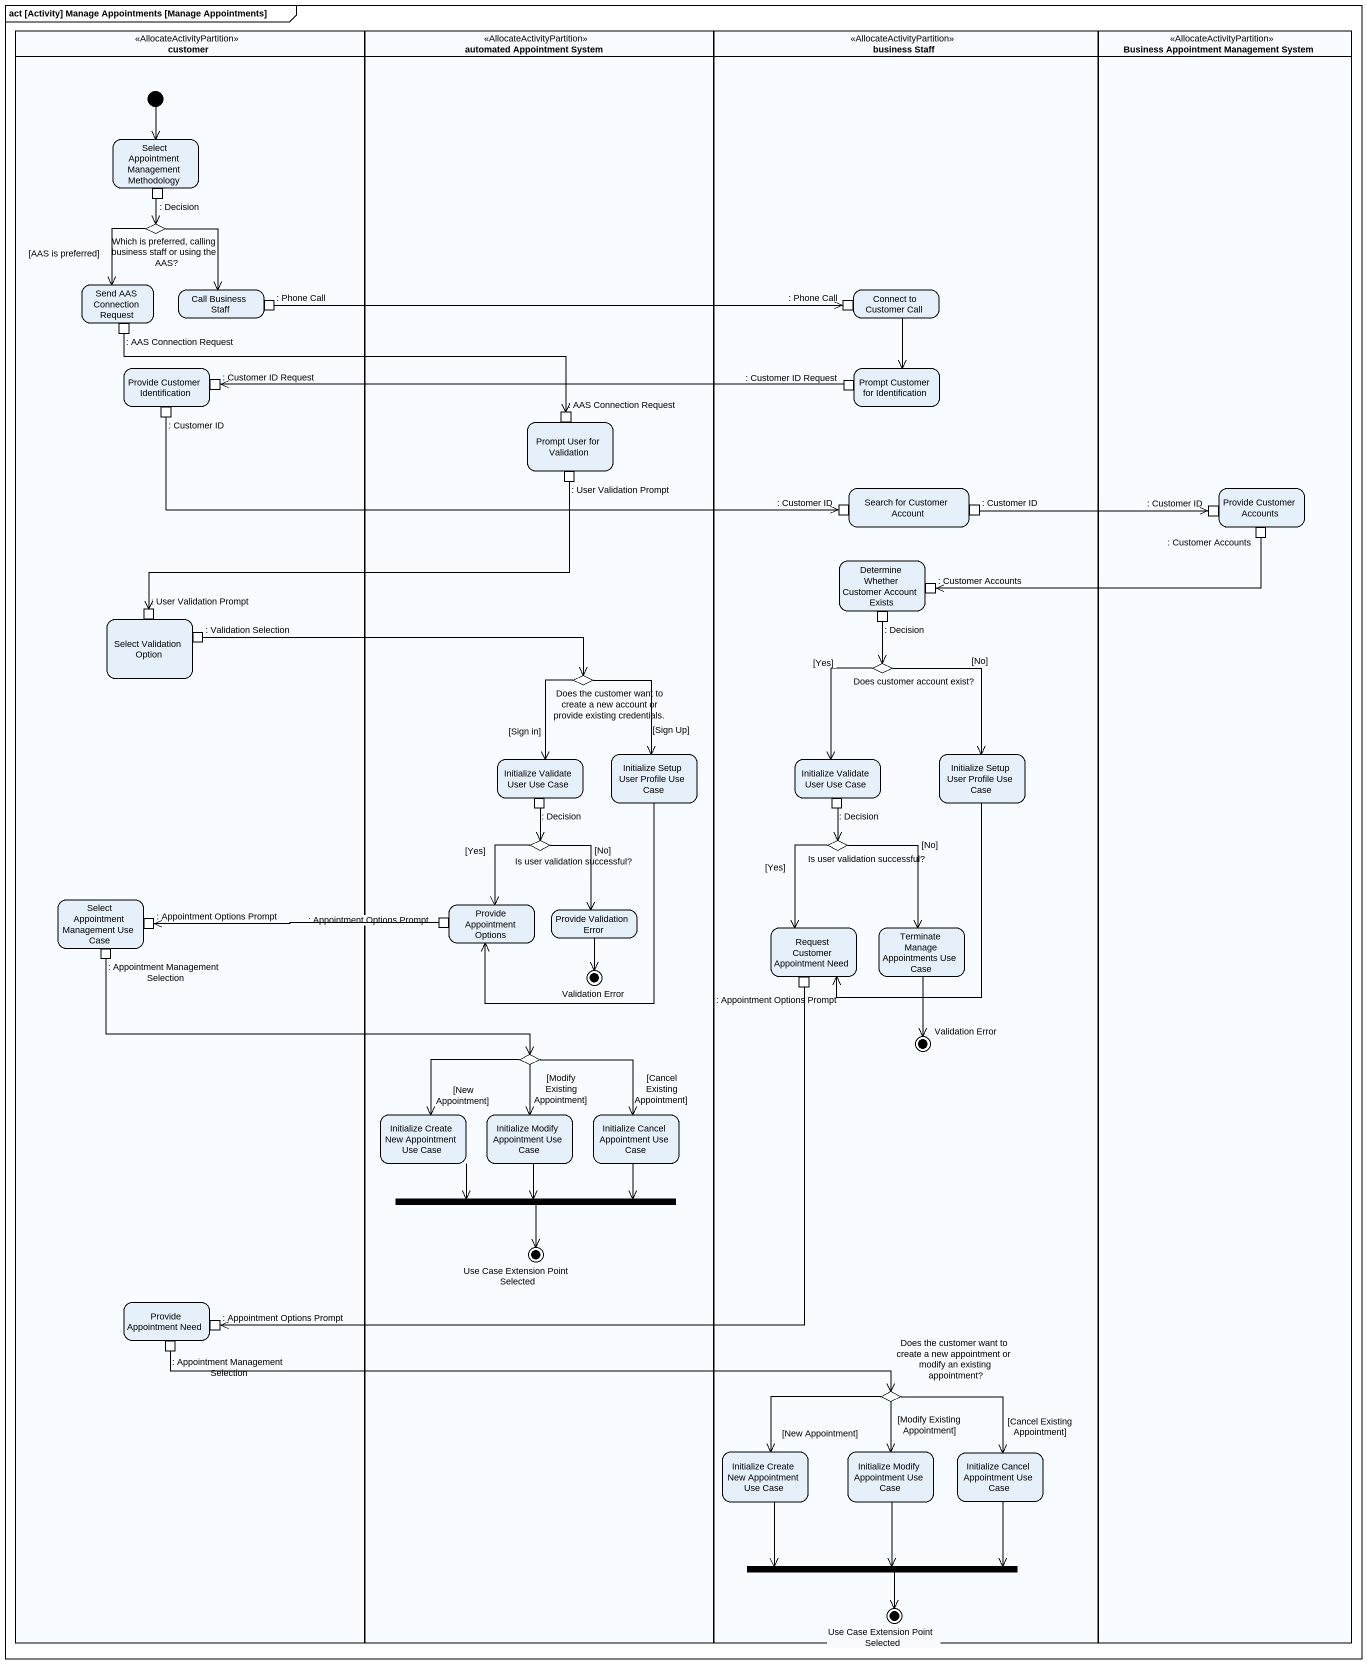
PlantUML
@startuml
mainframe act [Activity] Manage Appointments [Manage Appointments]
hide empty description
state customer <<AllocateActivityPartition>> {
  state "Select Appointment Management Methodology" as Select_Appointment {
    state ": Decision" as Decision <<outputPin>>
  }
  state "Which is preferred, calling business staff or using the AAS?" as Which_is_preferred_calling <<choice>>
  state "Send AAS Connection Request" as Send_AAS_Connection_Request {
    state ": AAS Connection Request" as AAS_Connection_Request <<outputPin>>
  }
  state "Call Business Staff" as Call_Business_Staff {
    state ": Phone Call" as Phone_Call <<outputPin>>
  }
  state "Provide Customer Identification" as Provide_Customer {
    state ": Customer ID" as Customer_ID <<outputPin>>
    state ": Customer ID Request" as Customer_ID_Request <<inputPin>>
  }
  state "Select Validation Option" as Select_Validation_Option {
    state ": User Validation Prompt" as User_Validation_Prompt_2 <<inputPin>>
    state ": Validation Selection" as Validation_Selection <<outputPin>>
  }
  state "Select Appointment Management Use Case" as Select_Appointment_2 {
    state ": Appointment Management Selection" as Appointment_Management <<outputPin>>
    state ": Appointment Options Prompt" as Appointment_Options_Prompt <<inputPin>>
  }
  state "Provide Appointment Need" as Provide_Appointment_Need {
    state ": Appointment Management Selection" as Appointment_Management_2 <<outputPin>>
    state ": Appointment Options Prompt" as Appointment_Options_Prompt_4 <<inputPin>>
  }
  [*] --> Select_Appointment
}
state "automated Appointment System" as automated_Appointment_System <<AllocateActivityPartition>> {
  state "Prompt User for Validation" as Prompt_User_for_Validation {
    state ": AAS Connection Request" as AAS_Connection_Request_2 <<inputPin>>
    state ": User Validation Prompt" as User_Validation_Prompt <<outputPin>>
  }
  state "Does the customer want to create a new account or provide existing credentials." as Does_the_customer_want_to <<choice>>
  state "Initialize Validate User Use Case" as Initialize_Validate_User {
    state ": Decision" as Decision_3 <<outputPin>>
  }
  state "Initialize Setup User Profile Use Case" as Initialize_Setup_User
  state "Is user validation successful?" as Is_user_validation <<choice>>
  state "Provide Appointment Options" as Provide_Appointment_Options {
    state ": Appointment Options Prompt" as Appointment_Options_Prompt_2 <<outputPin>>
  }
  state "Provide Validation Error" as Provide_Validation_Error
  state "Validation Error" as Validation_Error <<end>>
  state choice1 <<choice>>
  state "Initialize Create New Appointment Use Case" as Initialize_Create_New
  state "Initialize Modify Appointment Use Case" as Initialize_Modify
  state "Initialize Cancel Appointment Use Case" as Initialize_Cancel
  state fork1 <<join>>
  state "Use Case Extension Point Selected" as Use_Case_Extension_Point <<end>>
}
state "business Staff" as business_Staff <<AllocateActivityPartition>> {
  state "Connect to Customer Call" as Connect_to_Customer_Call {
    state ": Phone Call" as Phone_Call_2 <<inputPin>>
  }
  state "Prompt Customer for Identification" as Prompt_Customer_for {
    state ": Customer ID Request" as Customer_ID_Request_2 <<outputPin>>
  }
  state "Search for Customer Account" as Search_for_Customer_Account {
    state ": Customer ID" as Customer_ID_2 <<inputPin>>
    state ": Customer ID" as Customer_ID_3 <<outputPin>>
  }
  state "Determine Whether Customer Account Exists" as Determine_Whether_Customer {
    state ": Customer Accounts" as Customer_Accounts_2 <<inputPin>>
    state ": Decision" as Decision_2 <<outputPin>>
  }
  state "Does customer account exist?" as Does_customer_account_exist <<choice>>
  state "Initialize Validate User Use Case" as Initialize_Validate_User_2 {
    state ": Decision" as Decision_4 <<outputPin>>
  }
  state "Initialize Setup User Profile Use Case" as Initialize_Setup_User_2
  state "Is user validation successful?" as Is_user_validation_2 <<choice>>
  state "Request Customer Appointment Need" as Request_Customer {
    state ": Appointment Options Prompt" as Appointment_Options_Prompt_3 <<outputPin>>
  }
  state "Terminate Manage Appointments Use Case" as Terminate_Manage
  state "Validation Error" as Validation_Error_2 <<end>>
  state "Does the customer want to create a new appointment or modify an existing appointment?" as Does_the_customer_want_to_2 <<choice>>
  state "Initialize Create New Appointment Use Case" as Initialize_Create_New_2
  state "Initialize Modify Appointment Use Case" as Initialize_Modify_2
  state "Initialize Cancel Appointment Use Case" as Initialize_Cancel_2
  state fork2 <<join>>
  state "Use Case Extension Point Selected" as Use_Case_Extension_Point_2 <<end>>
}
state "Business Appointment Management System" as Business_Appointment <<AllocateActivityPartition>> {
  state "Provide Customer Accounts" as Provide_Customer_Accounts {
    state ": Customer ID" as Customer_ID_4 <<inputPin>>
    state ": Customer Accounts" as Customer_Accounts <<outputPin>>
  }
}
Decision --> Which_is_preferred_calling
Which_is_preferred_calling --> Send_AAS_Connection_Request : [AAS is preferred]
Which_is_preferred_calling --> Call_Business_Staff
Connect_to_Customer_Call --> Prompt_Customer_for
AAS_Connection_Request -right-> AAS_Connection_Request_2
Phone_Call -right-> Phone_Call_2
Customer_ID -right-> Customer_ID_2
Customer_ID_Request_2 -left-> Customer_ID_Request
User_Validation_Prompt -left-> User_Validation_Prompt_2
Customer_ID_3 -right-> Customer_ID_4
Customer_Accounts -left-> Customer_Accounts_2
Validation_Selection -right-> Does_the_customer_want_to
Decision_2 --> Does_customer_account_exist
Does_the_customer_want_to --> Initialize_Validate_User : [Sign in]
Does_the_customer_want_to --> Initialize_Setup_User : [Sign Up]
Does_customer_account_exist --> Initialize_Validate_User_2 : [Yes]
Does_customer_account_exist --> Initialize_Setup_User_2 : [No]
Initialize_Setup_User --> Provide_Appointment_Options
Initialize_Setup_User_2 --> Request_Customer
Decision_3 --> Is_user_validation
Decision_4 --> Is_user_validation_2
Is_user_validation --> Provide_Appointment_Options : [Yes]
Is_user_validation --> Provide_Validation_Error : [No]
Is_user_validation_2 --> Request_Customer : [Yes]
Is_user_validation_2 --> Terminate_Manage : [No]
Provide_Validation_Error --> Validation_Error
Appointment_Management -right-> choice1
Appointment_Options_Prompt_2 -left-> Appointment_Options_Prompt
Terminate_Manage --> Validation_Error_2
Appointment_Options_Prompt_3 -left-> Appointment_Options_Prompt_4
choice1 --> Initialize_Create_New : [New Appointment]
choice1 --> Initialize_Modify : [Modify Existing Appointment]
choice1 --> Initialize_Cancel : [Cancel Existing Appointment]
Initialize_Create_New -right-> fork1
Initialize_Modify --> fork1
Initialize_Cancel --> fork1
fork1 --> Use_Case_Extension_Point
Appointment_Management_2 -right-> Does_the_customer_want_to_2
Does_the_customer_want_to_2 --> Initialize_Create_New_2 : [New Appointment]
Does_the_customer_want_to_2 --> Initialize_Modify_2 : [Modify Existing Appointment]
Does_the_customer_want_to_2 --> Initialize_Cancel_2 : [Cancel Existing Appointment]
Initialize_Create_New_2 --> fork2
Initialize_Modify_2 --> fork2
Initialize_Cancel_2 --> fork2
fork2 --> Use_Case_Extension_Point_2
@enduml
